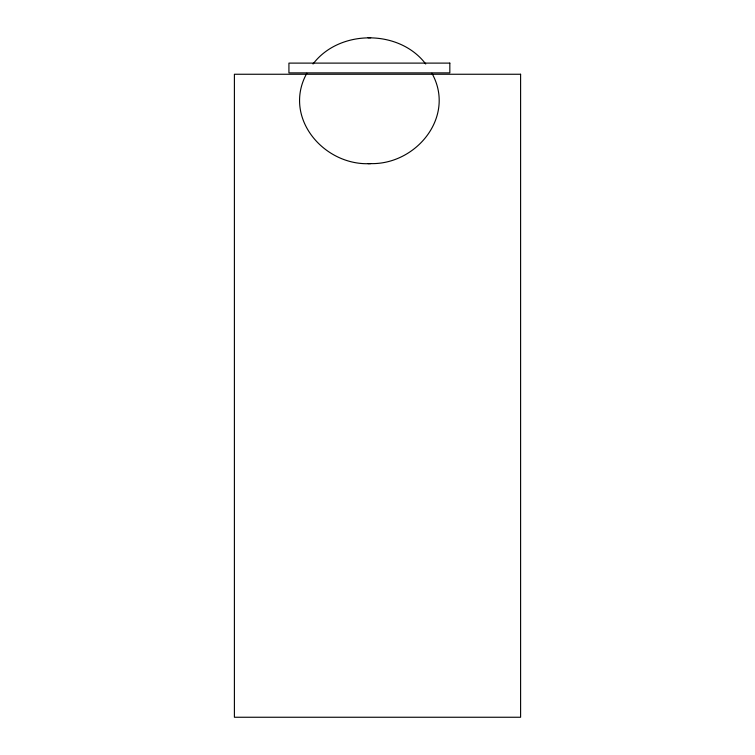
<?xml version="1.0" encoding="UTF-8"?>
<svg xmlns="http://www.w3.org/2000/svg" width="755" height="755" viewBox="0 0 755 755"><rect width="100%" height="100%" fill="white"/><g stroke="black" fill="none" stroke-linecap="round" stroke-linejoin="round"><path stroke-width="1.13" d="M306.841 73.263C282.285 117.431 323.942 166.308 370.705 163.618C416.543 164.694 455.945 116.27 431.917 73.263M313.032 64.005C339.325 29.134 399.433 29.134 425.726 64.005M370.705 37.75L368.053 37.75M368.053 163.618L370.705 163.618M449.829 63.109L288.929 63.109L288.929 72.876L449.829 72.876L449.829 63.109M520.601 74.254L234.399 74.254L234.399 717.25L520.601 717.25L520.601 74.254"/></g></svg>
